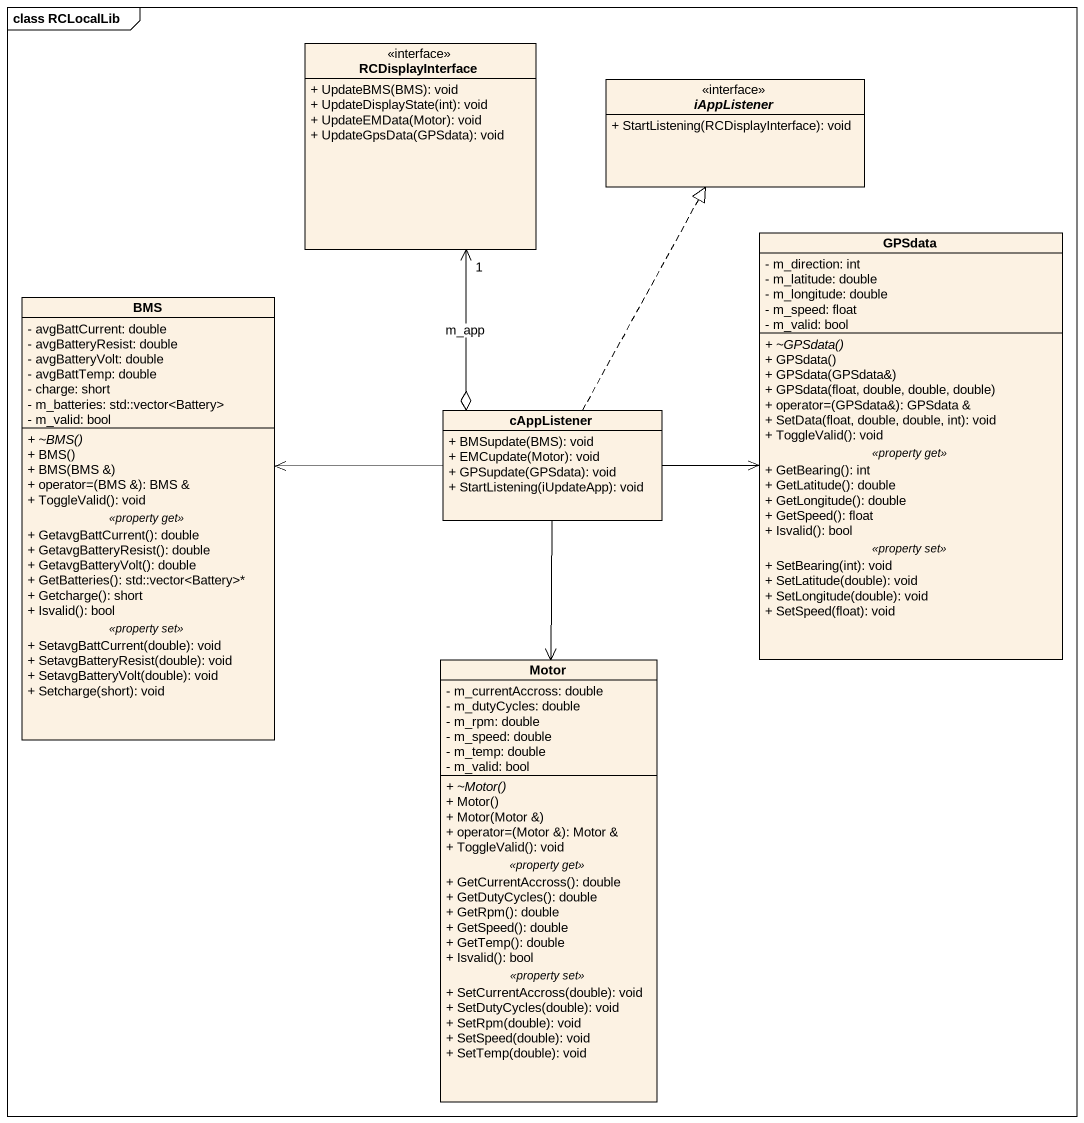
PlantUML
@startuml
mainframe class RCLocalLib
hide circle
hide empty members
skinparam classAttributeIconSize 0
class RCDisplayInterface <<interface>> {
  + UpdateBMS(BMS): void
  + UpdateDisplayState(int): void
  + UpdateEMData(Motor): void
  + UpdateGpsData(GPSdata): void
}
interface iAppListener <<interface>> {
  + StartListening(RCDisplayInterface): void
}
class GPSdata {
  - m_direction: int
  - m_latitude: double
  - m_longitude: double
  - m_speed: float
  - m_valid: bool
  --
  {abstract} + ~GPSdata()
  + GPSdata()
  + GPSdata(GPSdata&)
  + GPSdata(float, double, double, double)
  + operator=(GPSdata&): GPSdata &
  + SetData(float, double, double, int): void
  + ToggleValid(): void
  .. <<property get>> ..
  + GetBearing(): int
  + GetLatitude(): double
  + GetLongitude(): double
  + GetSpeed(): float
  + Isvalid(): bool
  .. <<property set>> ..
  + SetBearing(int): void
  + SetLatitude(double): void
  + SetLongitude(double): void
  + SetSpeed(float): void
}
class BMS {
  - avgBattCurrent: double
  - avgBatteryResist: double
  - avgBatteryVolt: double
  - avgBattTemp: double
  - charge: short
  - m_batteries: std::vector<Battery>
  - m_valid: bool
  --
  {abstract} + ~BMS()
  + BMS()
  + BMS(BMS &)
  + operator=(BMS &): BMS &
  + ToggleValid(): void
  .. <<property get>> ..
  + GetavgBattCurrent(): double
  + GetavgBatteryResist(): double
  + GetavgBatteryVolt(): double
  + GetBatteries(): std::vector<Battery>*
  + Getcharge(): short
  + Isvalid(): bool
  .. <<property set>> ..
  + SetavgBattCurrent(double): void
  + SetavgBatteryResist(double): void
  + SetavgBatteryVolt(double): void
  + Setcharge(short): void
}
class cAppListener {
  + BMSupdate(BMS): void
  + EMCupdate(Motor): void
  + GPSupdate(GPSdata): void
  + StartListening(iUpdateApp): void
}
class Motor {
  - m_currentAccross: double
  - m_dutyCycles: double
  - m_rpm: double
  - m_speed: double
  - m_temp: double
  - m_valid: bool
  --
  {abstract} + ~Motor()
  + Motor()
  + Motor(Motor &)
  + operator=(Motor &): Motor &
  + ToggleValid(): void
  .. <<property get>> ..
  + GetCurrentAccross(): double
  + GetDutyCycles(): double
  + GetRpm(): double
  + GetSpeed(): double
  + GetTemp(): double
  + Isvalid(): bool
  .. <<property set>> ..
  + SetCurrentAccross(double): void
  + SetDutyCycles(double): void
  + SetRpm(double): void
  + SetSpeed(double): void
  + SetTemp(double): void
}
cAppListener o-up-> "1" RCDisplayInterface : m_app
cAppListener .up.|> iAppListener
cAppListener -right-> GPSdata
cAppListener -left-> BMS
cAppListener --> Motor
@enduml
